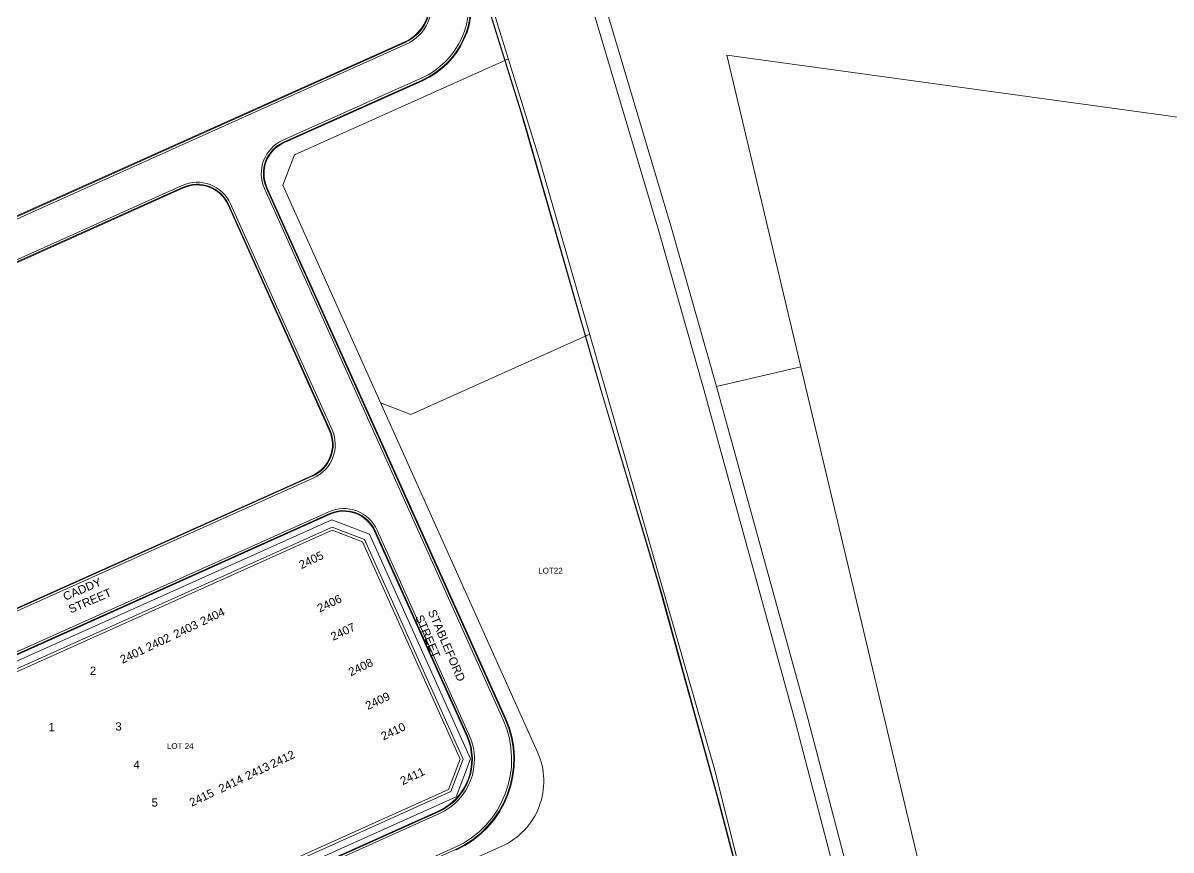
# Model space of a CAD drawing. Header units: metres. Extents: x 305195 to 309187, y 6261447 to 6263623.
# Drawn here: x 305740.2 to 305990.3, y 6262699.4 to 6262879.7 of the extents above; entities that cross this region are included whole.
import ezdxf

# ---------------------------------------------------------------- set-up
doc = ezdxf.new("R2010")
doc.units = ezdxf.units.M
doc.layers.add('boundary_new', color=251, linetype='Continuous')
doc.layers.add('st_new', color=9, linetype='Continuous')
doc.layers.add('Cadastre Land Parcels_SP_EXT', color=9, linetype='Continuous', lineweight=5)
doc.layers.add('Cadastre Roads_SP_EXT', color=9, linetype='Continuous', lineweight=5)
doc.styles.get("Standard").update_dxf_attribs({"font": 'arial.ttf'})

# ---------------------------------------------------------------- blocks, each defined once
blk = doc.blocks.new('ST4_NEW')
at = {"layer": 'st_new', "color": 251, "lineweight": 0}
for p, q in [((399.11, 575.03), (436.7, 453.68)), ((262.3, 414.79), (407.21, 479.84)), ((262.37, 414.65), (407.27, 479.7)), ((262.55, 414.24), (407.46, 479.29)), ((383.12, 455.16), (429.75, 476.09)), ((410.77, 471.9), (380.59, 458.35)), ((410.96, 471.49), (380.77, 457.94)), ((411.02, 471.35), (380.84, 457.8)), ((380.61, 448.55), (383.12, 455.16)), ((436.7, 453.68), (474.58, 321.5)), ((358.69, 448.52), (265.87, 406.85)), ((358.88, 448.11), (266.05, 406.44)), ((358.94, 447.97), (266.11, 406.3)), ((376.59, 447.84), (428.6, 331.98)), ((377, 448.03), (402.37, 391.51)), ((377.14, 448.09), (402.51, 391.57)), ((436.1, 324.93), (380.61, 448.55)), ((390.77, 395.01), (368.66, 444.28)), ((390.91, 395.08), (368.79, 444.34)), ((391.32, 395.26), (369.2, 444.52)), ((447.47, 416.08), (408.51, 398.59)), ((408.51, 398.59), (401.9, 401.11)), ((402.37, 391.51), (429.01, 332.16)), ((402.51, 391.57), (429.15, 332.22)), ((294.25, 343.63), (387.07, 385.3)), ((294.31, 343.49), (387.14, 385.16)), ((294.49, 343.08), (387.32, 384.75)), ((390.64, 377.36), (297.81, 335.69)), ((390.82, 376.95), (298, 335.28)), ((390.88, 376.81), (298.06, 335.14)), ((299.6, 334.47), (391.28, 375.62)), ((391.28, 375.62), (399.51, 372.49)), ((300.78, 333.35), (391.32, 374)), ((301.25, 332.91), (391.34, 373.35)), ((391.32, 374), (398.4, 371.31)), ((391.34, 373.35), (397.95, 370.83)), ((420.67, 328.42), (400.6, 373.12)), ((420.8, 328.48), (400.74, 373.18)), ((421.21, 328.66), (401.15, 373.36)), ((397.95, 370.83), (419.25, 323.39)), ((398.4, 371.31), (419.9, 323.41)), ((399.51, 372.49), (421.52, 323.46)), ((419.25, 323.39), (416.73, 316.79)), ((419.9, 323.41), (417.21, 316.34)), ((421.52, 323.46), (418.39, 315.23)), ((474.58, 321.5), (493.1, 248.35)), ((416.73, 316.79), (326.64, 276.34)), ((417.21, 316.34), (326.66, 275.7)), ((418.39, 315.23), (326.71, 274.07)), ((326.19, 272.47), (414.46, 312.09)), ((326.25, 272.33), (414.52, 311.95)), ((326.44, 271.92), (414.7, 311.54)), ((418.02, 304.15), (328.85, 264.12)), ((418.2, 303.74), (329.04, 263.72)), ((418.01, 299.82), (428.3, 304.44))]:
    blk.add_line(p, q, dxfattribs=at)
for centre, radius, start, end in [((403.59, 487.91), 17.55, 294.1753, 17.209), ((403.59, 487.91), 18, 294.1753, 17.209), ((403.59, 487.91), 18.15, 294.1753, 17.209), ((403.59, 487.91), 8.85, 294.1753, 17.209), ((403.59, 487.91), 9, 294.1753, 17.209), ((403.59, 487.91), 9.45, 294.1753, 17.209), ((383.85, 451.1), 7.95, 114.1753, 204.1753), ((383.85, 451.1), 7.5, 114.1753, 204.1753), ((383.85, 451.1), 7.35, 114.1753, 204.1753), ((361.95, 441.27), 7.95, 24.1753, 114.1753), ((361.95, 441.27), 7.5, 24.1753, 114.1753), ((361.95, 441.27), 7.35, 24.1753, 114.1753), ((384.06, 392), 7.95, 294.1753, 24.1753), ((384.06, 392), 7.35, 294.1753, 24.1753), ((384.06, 392), 7.5, 294.1753, 24.1753), ((393.89, 370.11), 7.95, 24.1753, 114.1753), ((393.89, 370.11), 7.5, 24.1753, 114.1753), ((393.89, 370.11), 7.35, 24.1753, 114.1753), ((409.4, 323.36), 21.05, 294.1753, 24.1753), ((409.4, 323.36), 21.5, 294.1753, 24.1753), ((409.4, 323.36), 21.65, 294.1753, 24.1753), ((409.4, 323.36), 12.35, 294.1753, 24.1753), ((409.4, 323.36), 12.5, 294.1753, 24.1753), ((409.4, 323.36), 12.95, 294.1753, 24.1753), ((421.96, 318.58), 15.5, 294.1752, 24.1753)]:
    blk.add_arc(centre, radius, start, end, dxfattribs=at)
blk = doc.blocks.new('PLAN_NEW')
at = {"layer": 'st_new', "lineweight": 0}
blk.add_blockref('ST4_NEW', (-232.08, -1017.59), dxfattribs=at)

msp = doc.modelspace()

# ---------------------------------------------------------------- linework, layer by layer
at = {"layer": 'Cadastre Land Parcels_SP_EXT', "linetype": 'Continuous'}
for points in [[(305909.62, 6262804.72), (305893.53, 6262872.68), (306040.91, 6262852.41), (306040.94, 6262852.63), (306068.82, 6263041.37), (306057.84, 6263048.95), (305907.79, 6263085.72), (305795.83, 6263101.12), (305816.39, 6263041.74), (305838.08, 6262977.05), (305858.45, 6262912.33), (305881.47, 6262834.95), (305891.28, 6262800.43), (305909.62, 6262804.72)], [(305873.4, 6262490.25), (305871.42, 6262476.31), (305876.69, 6262476.65), (305880.58, 6262476.89), (305927.05, 6262479.49), (305947.5, 6262480.62), (305910.23, 6262639.51), (305891.2, 6262711.84), (305878.66, 6262757.34), (305865.72, 6262800.9), (305848.67, 6262860.29), (305810.51, 6262982.7)], [(305811.25, 6262980.35), (305849.41, 6262857.95), (305866.46, 6262798.56), (305879.4, 6262754.99), (305891.94, 6262709.49), (305910.97, 6262637.16), (305948.24, 6262478.28), (305963.69, 6262414.66), (305969.77, 6262389.24), (305974.38, 6262370.02), (305978.3, 6262353.75), (305979.29, 6262349.61), (305982.28, 6262335.3), (305990.24, 6262388.9)], [(305908.77, 6262645.04), (305891.2, 6262711.84), (305889.49, 6262718.04), (305878.66, 6262757.34), (305865.72, 6262800.9), (305851.55, 6262850.25), (305848.67, 6262860.3), (305813.85, 6262971.97)], [(305990.24, 6262388.9), (305987.26, 6262401.43), (305928.37, 6262649.15), (305918.66, 6262688.2), (305908.5, 6262727.14), (305888.51, 6262799.75), (305878.71, 6262834.27), (305855.69, 6262911.66)], [(305909.62, 6262804.72), (305959.87, 6262593.1), (305975.55, 6262567.8), (305992.59, 6262537.83), (306002.8, 6262522.58), (305999.73, 6262501.24), (306003.93, 6262495.25), (306007.85, 6262489.17), (306011.34, 6262512.94), (306015.81, 6262544.06), (306020.33, 6262574.68), (306025.55, 6262610.19), (306014.83, 6262618.29), (306038.06, 6262832.41), (306040.91, 6262852.41)], [(306003.69, 6262495.58), (305999.73, 6262501.24), (306002.8, 6262522.58), (305992.59, 6262537.83), (305975.55, 6262567.8), (305959.87, 6262593.1), (305909.62, 6262804.72), (305891.28, 6262800.43), (305911.26, 6262727.81), (305921.43, 6262688.88), (305931.13, 6262649.83), (305990.03, 6262402.1)]]:
    msp.add_lwpolyline(points, dxfattribs=at)

# ---------------------------------------------------------------- block references
at = {"layer": 'st_new'}
msp.add_blockref('PLAN_NEW', (305648.26, 6263413.34), dxfattribs=at)

# ---------------------------------------------------------------- texts
at = {"layer": 'boundary_new', "color": 9}
for s, p in [('2', (305754.71, 6262737.54)), ('1', (305745.72, 6262725.27)), ('3', (305760.28, 6262725.4)), ('4', (305764.22, 6262717.08)), ('5', (305768.16, 6262708.83))]:
    msp.add_text(s, height=1.8, dxfattribs=at).set_placement(p)
at = {"layer": 'boundary_new', "color": 9, "char_height": 1.8, "attachment_point": 7, "rotation": 25.5}
for s, insert in [('2405', (305800.82, 6262760.56)), ('2406', (305804.8, 6262751.1)), ('2404', (305779.31, 6262748.24)), ('2403', (305773.48, 6262745.44)), ('2407', (305807.74, 6262744.92)), ('2402', (305767.48, 6262742.6)), ('2401', (305761.84, 6262739.92)), ('2408', (305811.6, 6262737.2)), ('2409', (305815.3, 6262729.84)), ('2410', (305818.7, 6262723.2)), ('2412', (305794.56, 6262717.16)), ('2413', (305789.11, 6262714.54)), ('2411', (305822.88, 6262713.46)), ('2414', (305783.3, 6262711.78)), ('2415', (305776.95, 6262708.76))]:
    msp.add_mtext(s, dxfattribs=dict(at, insert=insert))
at = {"layer": 'Cadastre Land Parcels_SP_EXT'}
for s, p in [('LOT22', (305852.42, 6262759.65)), ('LOT 24', (305771.52, 6262721.41))]:
    msp.add_text(s, height=1.25, dxfattribs=at).set_placement(p)
at = {"layer": 'Cadastre Roads_SP_EXT', "char_height": 1.8, "width": 12.4942, "attachment_point": 1}
for s, insert, rotation in [('CADDY STREET', (305748.66, 6262755.34), 23.1858), ('STABLEFORD STREET', (305830.01, 6262752.03), 293.1858)]:
    msp.add_mtext(s, dxfattribs=dict(at, insert=insert, rotation=rotation))

doc.saveas('drawing.dxf')
